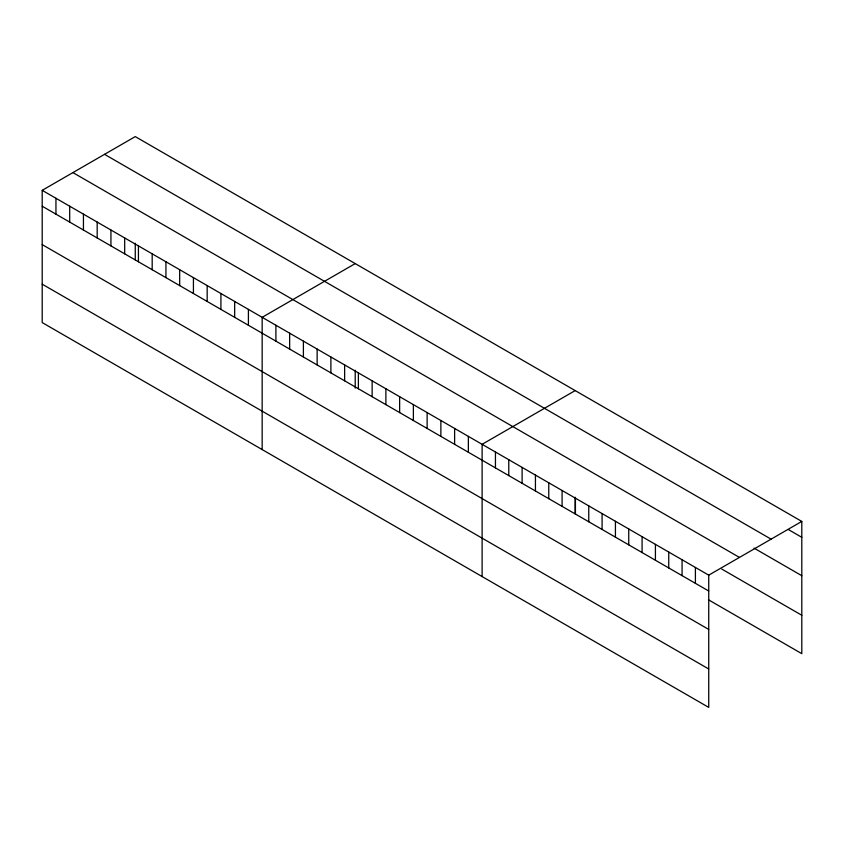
<?xml version="1.0" encoding="UTF-8"?>
<svg xmlns="http://www.w3.org/2000/svg" width="844" height="844" viewBox="0 0 844 844"><rect width="100%" height="100%" fill="white"/><g stroke="black" fill="none" stroke-linecap="round" stroke-linejoin="round"><path stroke-width="1.27" d="M42.2 190.333L708.738 575.154L708.738 707.399L42.2 322.577L42.2 190.333L135.262 136.601L801.8 521.423L801.8 653.667L708.485 599.789M355.218 263.592L262.157 317.323L262.157 449.567M575.175 390.582L482.114 444.313L482.114 576.558M708.738 575.154L801.8 521.423M788.465 529.61L801.8 537.312M104.55 154.336L771.089 539.158M754.03 548.125L801.8 575.703M72.911 172.598L739.449 557.42M721.82 569.088L801.8 615.265M42.2 206.21L708.738 591.032M42.2 244.612L708.738 629.434M42.2 284.175L708.738 668.997M695.403 567.463L695.403 583.341M682.079 559.762L682.079 575.64M668.743 552.06L668.743 567.949M655.419 544.369L655.419 560.247M642.084 536.668L642.084 552.556M628.748 528.977L628.748 544.855M615.424 521.275L615.424 537.164M602.089 513.585L602.089 529.462M588.764 505.883L588.764 521.771M575.429 498.192L575.429 514.07M575.175 497.232L575.175 513.869M562.093 490.491L562.093 506.379M548.769 482.8L548.769 498.677M535.434 475.098L535.434 490.986M522.109 467.407L522.109 483.285M508.774 459.706L508.774 475.594M495.449 452.015L495.449 467.892M468.367 436.38L468.367 452.257M454.621 428.446L454.621 444.324M440.874 420.502L440.874 436.39M427.127 412.568L427.127 428.446M413.381 404.635L413.381 420.512M399.634 396.691L399.634 412.579M385.887 388.757L385.887 404.635M372.141 380.823L372.141 396.701M358.383 372.879L358.383 388.767M355.218 370.242L355.218 388.156M344.637 364.946L344.637 380.823M330.89 357.012L330.89 372.89M317.144 349.068L317.144 364.956M303.397 341.134L303.397 357.012M289.65 333.201L289.65 349.078M275.904 325.257L275.904 341.145M248.41 309.389L248.41 325.267M234.664 301.456L234.664 317.333M220.917 293.512L220.917 309.4M207.17 285.578L207.17 301.456M193.424 277.644L193.424 293.522M179.677 269.7L179.677 285.588M165.93 261.767L165.93 277.644M152.184 253.833L152.184 269.711M138.427 245.889L138.427 261.777M135.262 243.251L135.262 259.889M124.68 237.955L124.68 253.833M110.933 230.022L110.933 245.899M97.187 222.077L97.187 237.966M83.44 214.144L83.44 230.022M69.693 206.21L69.693 222.088M55.947 198.266L55.947 214.154"/></g></svg>
